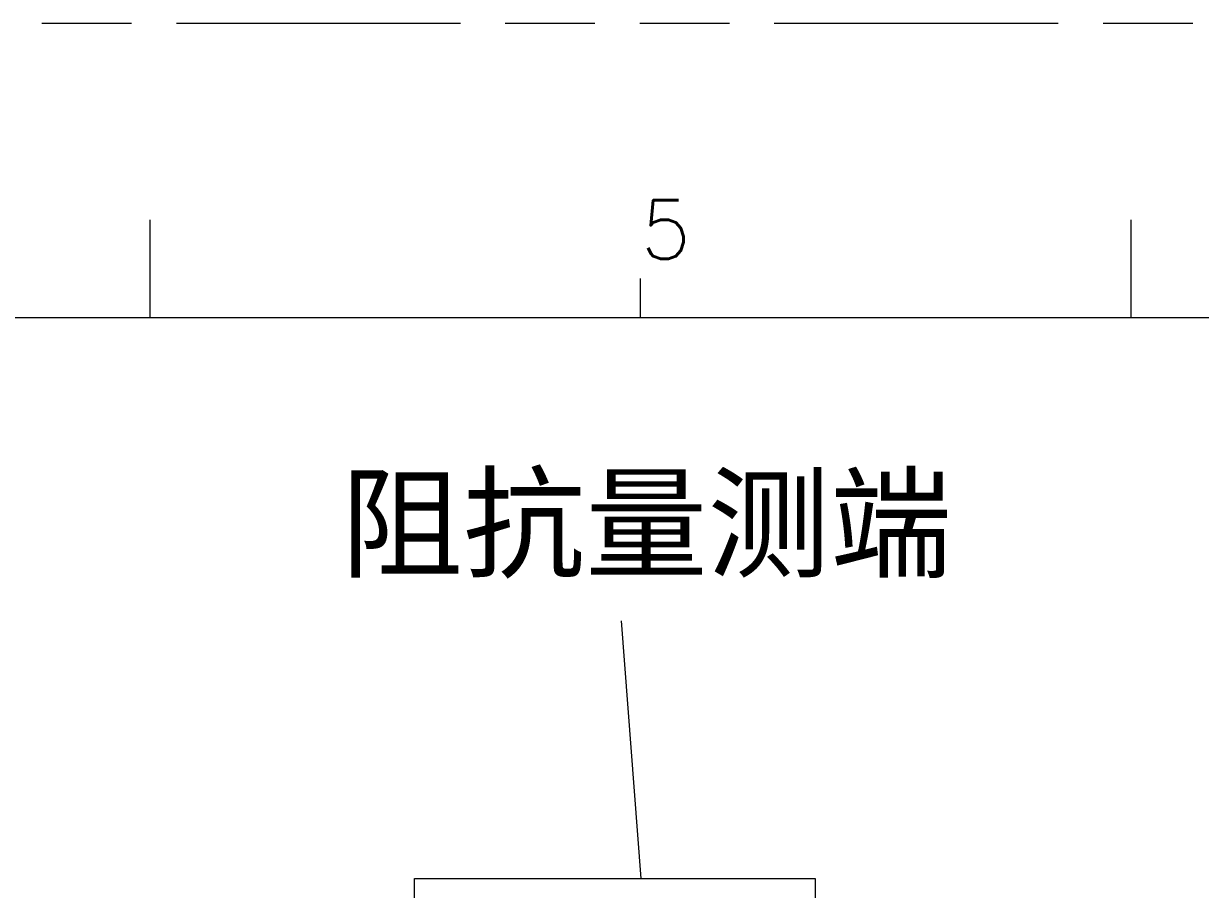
# Model space of a CAD drawing. Extents: x 3807 to 4077, y -466 to -276.
# Drawn here: x 3941.99 to 3981.36, y -304.98 to -276 of the extents above; entities that cross this region are included whole.
import ezdxf

# ---------------------------------------------------------------- set-up
doc = ezdxf.new("R2010")
doc.units = 0
doc.linetypes.add('PHANTOM', pattern=[29.5, 9.5, -1.5, 3, -1.5, 3, -1.5, 9.5])
doc.layers.get('0').update_dxf_attribs({"lineweight": 9})
doc.layers.add('0PAPERF', color=2, linetype='PHANTOM', lineweight=9, plot=False)
doc.layers.add('備註', color=1, linetype='Continuous', lineweight=9)
doc.styles.add('SIMPLEX', font='simplex.shx')
doc.styles.get("Standard").update_dxf_attribs({"font": 'PMingLiU.ttf'})

msp = doc.modelspace()

# ---------------------------------------------------------------- linework, layer by layer
for p, q in [((3946.219, -285.848), (3946.219, -282.565)), ((3979.044, -285.848), (3979.044, -282.565)), ((3962.631, -285.848), (3962.631, -284.535)), ((4068.327, -285.848), (3814.92, -285.848))]:
    msp.add_line(p, q)
at = {"layer": '0PAPERF'}
msp.add_line((4076.601, -275.996), (3807.369, -275.996), dxfattribs=at)
at = {"layer": '備註', "color": 1, "linetype": 'Continuous'}
msp.add_line((3962.653, -304.618), (3961.986, -295.985), dxfattribs=at)
msp.add_lwpolyline([(3955.064, -304.618), (3968.465, -304.618), (3968.465, -311.6), (3955.064, -311.6)], close=True, dxfattribs=at)

# ---------------------------------------------------------------- texts
at = {"style": 'SIMPLEX'}
msp.add_text('5', height=1.969, dxfattribs=at).set_placement((3962.631, -283.878))
at = {"layer": '備註', "color": 1, "lineweight": 0, "insert": (3952.594, -291.224), "char_height": 3, "attachment_point": 1}
msp.add_mtext('{\\fPMingLiU|b0|i0|c136|p2;\\C256;阻抗量测端}', dxfattribs=at)

doc.saveas('drawing.dxf')
